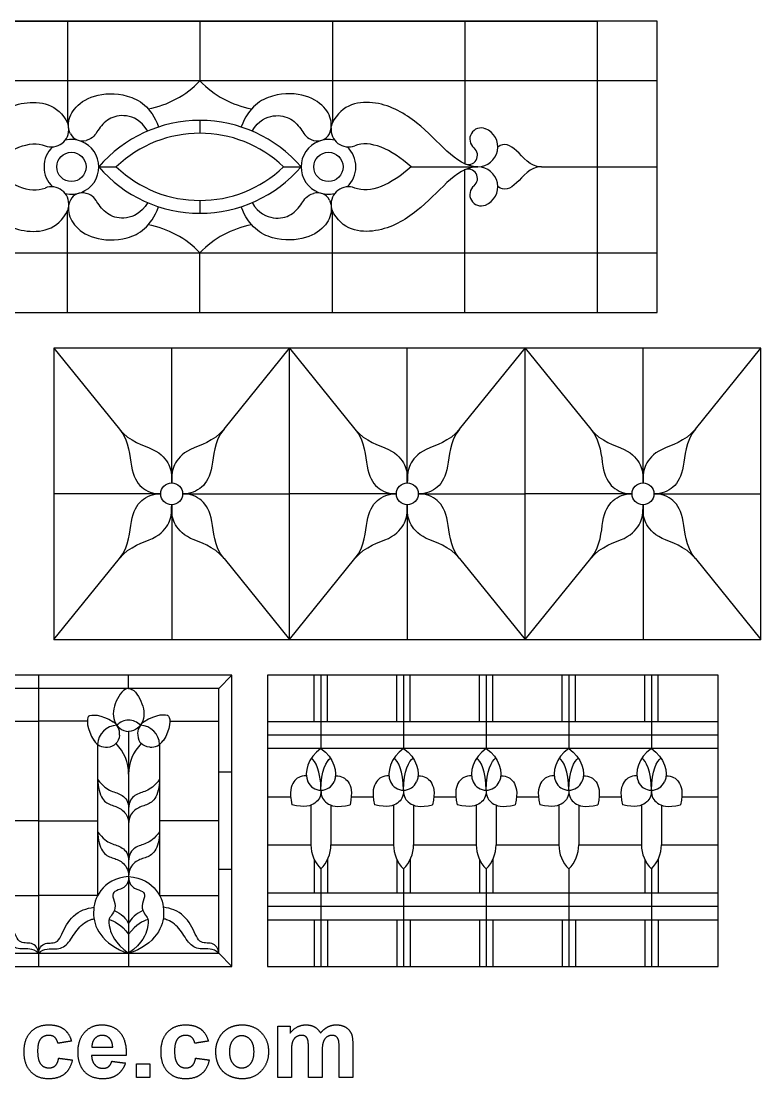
# Model space of a CAD drawing. Header units: millimetres. Extents: x -150 to 141, y -141 to 148.
# Drawn here: x 36.8 to 140.8, y -138.2 to 10.5 of the extents above; entities that cross this region are included whole.
import ezdxf

# ---------------------------------------------------------------- set-up
doc = ezdxf.new("R2010")
doc.units = ezdxf.units.MM
doc.header["$MEASUREMENT"] = 0
doc.layers.add('Layer 03', color=5, linetype='Continuous')

msp = doc.modelspace()

# ---------------------------------------------------------------- linework, layer by layer
at = {"layer": 'Layer 03'}
for p, q in [((43.28, 10.46), (43.28, -3.84)), ((80.55, 10.46), (80.55, -3.84)), ((99.18, 10.46), (99.18, -9.57)), ((117.81, -30.51), (117.81, 10.46)), ((126.2, 2.06), (-2.37, 2.06)), ((99.18, -30.51), (99.18, -10.36)), ((43.28, -30.51), (43.28, -16.22)), ((80.55, -30.51), (80.55, -16.22)), ((-2.37, -22.12), (126.2, -22.12)), ((41.36, -35.51), (41.36, -76.48)), ((140.8, -35.51), (41.36, -35.51)), ((140.8, -76.48), (140.8, -35.51)), ((41.36, -76.48), (140.8, -76.48)), ((66.42, -81.48), (-13.36, -81.48)), ((39.21, -81.48), (39.21, -122.45)), ((66.42, -122.45), (66.42, -81.48)), ((78.93, -81.48), (78.93, -91.8)), ((125.41, -81.48), (125.41, -91.8)), ((64.56, -83.34), (-11.5, -83.34)), ((64.56, -120.59), (64.56, -83.34)), ((134.79, -88.06), (71.42, -88.06)), ((51.88, -89.39), (51.88, -122.45)), ((134.79, -89.93), (71.42, -89.93)), ((47.53, -91.23), (47.53, -112.46)), ((56.24, -91.23), (56.24, -112.46)), ((134.79, -91.8), (71.42, -91.8)), ((83.2, -98.58), (86.28, -98.58)), ((94.82, -98.58), (97.9, -98.58)), ((106.44, -98.58), (109.52, -98.58)), ((118.06, -98.58), (121.14, -98.58)), ((129.68, -98.58), (134.79, -98.58)), ((71.42, -105.36), (77.53, -105.36)), ((80.34, -105.36), (89.15, -105.36)), ((91.96, -105.36), (100.77, -105.36)), ((103.58, -105.36), (112.39, -105.36)), ((115.2, -105.36), (124.01, -105.36)), ((126.82, -105.36), (134.79, -105.36)), ((78, -107.42), (78, -112.13)), ((79.87, -107.42), (79.87, -112.13)), ((89.62, -107.42), (89.62, -112.13)), ((91.49, -107.42), (91.49, -112.13)), ((101.24, -107.42), (101.24, -112.13)), ((103.11, -107.42), (103.11, -112.13)), ((124.48, -107.42), (124.48, -112.13)), ((126.35, -107.42), (126.35, -112.13)), ((78.93, -108.73), (78.93, -122.45)), ((125.41, -108.73), (125.41, -122.45)), ((134.79, -112.13), (71.42, -112.13)), ((134.79, -114), (71.42, -114)), ((71.42, -115.87), (134.79, -115.87)), ((78, -115.87), (78, -122.45)), ((79.87, -115.87), (79.87, -122.45)), ((89.62, -115.87), (89.62, -122.45)), ((91.49, -115.87), (91.49, -122.45)), ((101.24, -115.87), (101.24, -122.45)), ((103.11, -115.87), (103.11, -122.45)), ((112.86, -115.87), (112.86, -122.45)), ((114.73, -115.87), (114.73, -122.45)), ((124.48, -115.87), (124.48, -122.45)), ((126.35, -115.87), (126.35, -122.45)), ((-11.5, -120.59), (64.56, -120.59)), ((-13.36, -122.45), (66.42, -122.45))]:
    msp.add_line(p, q, dxfattribs=at)
for points in [[(-2.37, -30.51), (126.2, -30.51), (126.2, 10.46), (-2.37, 10.46)], [(71.42, -122.45), (134.79, -122.45), (134.79, -81.48), (71.42, -81.48)]]:
    msp.add_lwpolyline(points, close=True, dxfattribs=at)
for points in [[(6.02, 10.46), (117.81, 10.46)], [(61.91, 10.46), (61.91, 2.06)], [(61.91, -3.5), (61.91, -5.3)], [(47.69, -10.03), (50.16, -10.03)], [(73.67, -10.03), (76.14, -10.03)], [(91.6, -10.03), (101.02, -10.03)], [(109.94, -10.03), (117.81, -10.03)], [(117.81, -10.03), (126.2, -10.03)], [(61.91, -14.76), (61.91, -16.55)], [(61.91, -30.51), (61.91, -22.12)], [(41.36, -35.51), (50.58, -46.9)], [(57.94, -54.46), (57.94, -35.51)], [(65.3, -46.9), (74.51, -35.51)], [(74.51, -35.51), (83.72, -46.9)], [(74.51, -76.48), (74.51, -35.51)], [(91.08, -54.46), (91.08, -35.51)], [(98.44, -46.9), (107.65, -35.51)], [(107.65, -35.51), (116.87, -46.9)], [(107.65, -76.48), (107.65, -35.51)], [(124.23, -54.46), (124.23, -35.51)], [(131.59, -46.9), (140.8, -35.51)], [(56.4, -56), (41.36, -56)], [(59.47, -56), (74.51, -56)], [(89.55, -56), (74.51, -56)], [(92.62, -56), (107.65, -56)], [(122.69, -56), (107.65, -56)], [(125.76, -56), (140.8, -56)], [(57.94, -57.53), (57.94, -76.48)], [(91.08, -57.53), (91.08, -76.48)], [(124.23, -57.53), (124.23, -76.48)], [(41.36, -76.48), (50.58, -65.09)], [(65.3, -65.09), (74.51, -76.48)], [(74.51, -76.48), (83.72, -65.09)], [(98.44, -65.09), (107.65, -76.48)], [(107.65, -76.48), (116.87, -65.09)], [(131.59, -65.09), (140.8, -76.48)], [(51.88, -83.34), (51.88, -81.48)], [(64.56, -83.34), (66.42, -81.48)], [(78, -88.06), (78, -81.48)], [(79.87, -88.06), (79.87, -81.48)], [(89.62, -88.06), (89.62, -81.48)], [(90.55, -81.48), (90.55, -91.8)], [(91.49, -88.06), (91.49, -81.48)], [(101.24, -88.06), (101.24, -81.48)], [(102.17, -81.48), (102.17, -91.8)], [(103.11, -88.06), (103.11, -81.48)], [(112.86, -88.06), (112.86, -81.48)], [(113.79, -81.48), (113.79, -91.8)], [(114.73, -88.06), (114.73, -81.48)], [(124.48, -88.06), (124.48, -81.48)], [(126.35, -88.06), (126.35, -81.48)], [(32.33, -87.97), (39.21, -87.97)], [(46.09, -87.97), (39.21, -87.97)], [(57.68, -87.97), (64.56, -87.97)], [(66.42, -95.14), (64.56, -95.14)], [(71.42, -98.58), (74.66, -98.58)], [(77.53, -99.76), (77.53, -105.36)], [(80.34, -99.76), (80.34, -105.36)], [(89.15, -99.76), (89.15, -105.36)], [(91.96, -99.76), (91.96, -105.36)], [(100.77, -99.76), (100.77, -105.36)], [(103.58, -99.76), (103.58, -105.36)], [(112.39, -99.76), (112.39, -105.36)], [(115.2, -99.76), (115.2, -105.36)], [(124.01, -99.76), (124.01, -105.36)], [(126.82, -99.76), (126.82, -105.36)], [(39.21, -101.97), (30.89, -101.97)], [(39.21, -101.97), (47.53, -101.97)], [(64.56, -101.97), (56.24, -101.97)], [(66.42, -108.8), (64.56, -108.8)], [(90.55, -108.73), (90.55, -122.45)], [(102.17, -108.73), (102.17, -122.45)], [(113.79, -108.73), (113.79, -122.45)], [(30.89, -112.46), (39.21, -112.46)], [(47.53, -112.46), (39.21, -112.46)], [(56.24, -112.46), (64.56, -112.46)], [(64.56, -120.59), (66.42, -122.45)]]:
    msp.add_lwpolyline(points, dxfattribs=at)
for centre, radius in [((43.84, -10.03), 2.06), ((79.99, -10.03), 2.06), ((57.94, -56), 1.54), ((91.08, -56), 1.54), ((124.23, -56), 1.54)]:
    msp.add_circle(centre, radius, dxfattribs=at)
for centre, radius, start, end in [((52.24, 11.24), 13.33, 280.3946, 316.5165), ((71.59, 11.24), 13.33, 223.4835, 259.6054), ((42.34, -4.42), 1.1, 3.1813, 25.7401), ((61.91, -22.28), 18.78, 40.738, 139.262), ((81.49, -4.42), 1.1, 154.2599, 176.8187), ((41.04, -4.79), 2.43, 248.3862, 6.2456), ((45.38, -4.5), 1.89, 207.4853, 286.8738), ((61.91, -22.28), 16.98, 46.1862, 133.8138), ((78.45, -4.5), 1.89, 253.1262, 332.5147), ((82.79, -4.79), 2.43, 173.7544, 291.6138), ((101.46, -6.14), 1.59, 68.1552, 231.1377), ((101.02, -7.24), 2.78, 270, 68.1546), ((43.84, -10.03), 3.85, 133.172, 226.828), ((43.84, -10.03), 3.85, 256.9196, 103.0804), ((79.99, -10.03), 3.85, 76.9196, 283.0804), ((79.99, -10.03), 3.85, 313.172, 46.828), ((99.64, -8.39), 1.31, 244.6739, 51.1377), ((61.91, 2.23), 18.78, 220.738, 319.262), ((61.91, 2.23), 16.98, 226.1862, 313.8138), ((99.64, -11.66), 1.31, 308.8623, 115.3261), ((101.02, -12.81), 2.78, 291.8454, 90), ((41.04, -15.26), 2.43, 353.7544, 111.6138), ((82.79, -15.26), 2.43, 68.3862, 186.2456), ((101.46, -13.92), 1.59, 128.8623, 291.8448), ((45.38, -15.56), 1.89, 73.1262, 152.5147), ((78.45, -15.56), 1.89, 27.4853, 106.8738), ((42.34, -15.64), 1.1, 334.2599, 356.8187), ((81.49, -15.64), 1.1, 183.1813, 205.7401), ((52.24, -31.29), 13.33, 43.4835, 79.6054), ((71.59, -31.29), 13.33, 100.3946, 136.5165), ((50.3, -91.3), 2.77, 91.4019, 178.5981), ((48.59, -89.73), 2.03, 354.7891, 57.0605), ((51.88, -90.06), 2.25, 90, 137.3209), ((51.88, -90.06), 2.25, 42.6791, 90), ((55.18, -89.73), 2.03, 122.9395, 185.2109), ((53.47, -91.3), 2.77, 1.4019, 88.5981), ((48.73, -89.59), 2.03, 212.9395, 275.2109), ((55.04, -89.59), 2.03, 264.7891, 327.0605), ((45.82, -95.4), 6.07, 0.0004, 44.9996), ((57.95, -95.4), 6.07, 135.0004, 179.9996), ((78.93, -95.65), 2.02, 204.1035, 335.8965), ((90.55, -95.65), 2.02, 204.1035, 335.8965), ((102.17, -95.65), 2.02, 204.1035, 335.8965), ((113.79, -95.65), 2.02, 204.1035, 335.8965), ((125.41, -95.65), 2.02, 204.1035, 335.8965), ((82.28, -105.36), 4.75, 180, 225.1978), ((75.58, -105.36), 4.75, 314.8022, 0), ((93.9, -105.36), 4.75, 180, 225.1978), ((87.2, -105.36), 4.75, 314.8022, 0), ((105.52, -105.36), 4.75, 180, 225.1978), ((98.82, -105.36), 4.75, 314.8022, 0), ((117.14, -105.36), 4.75, 180, 225.1978), ((110.44, -105.36), 4.75, 314.8022, 0), ((128.76, -105.36), 4.75, 180, 225.1978), ((122.06, -105.36), 4.75, 314.8022, 0)]:
    msp.add_arc(centre, radius, start, end, dxfattribs=at)
for points, knots in [([(43.7, -5.37), (43.51, -5), (43.3, -3.77), (43.94, -1.87), (46.71, 0.24), (51.7, 0.48), (55.02, -1.55), (56.11, -4.42)], [1.695184, 1.695184, 1.695184, 1.695184, 3.390369, 6.780737, 10.171106, 13.561474, 16.951843, 16.951843, 16.951843, 16.951843]), ([(80.13, -5.37), (80.32, -5), (80.53, -3.77), (79.89, -1.87), (77.12, 0.24), (72.13, 0.48), (68.81, -1.55), (67.72, -4.42)], [1.695184, 1.695184, 1.695184, 1.695184, 3.390369, 6.780737, 10.171106, 13.561474, 16.951843, 16.951843, 16.951843, 16.951843]), ([(22.81, -10.03), (24.5, -10.03), (27.18, -8.04), (31.17, -3.67), (36.8, -0.33), (41.96, -1.09), (43.33, -3.94)], [0, 0, 0, 0, 5.190796, 10.381592, 15.572388, 20.634454, 20.634454, 20.634454, 20.634454]), ([(101.02, -10.03), (99.33, -10.03), (96.65, -8.04), (92.66, -3.67), (87.02, -0.33), (81.87, -1.09), (80.49, -3.94)], [0, 0, 0, 0, 5.190796, 10.381592, 15.572388, 20.634454, 20.634454, 20.634454, 20.634454]), ([(54.58, -5), (53.65, -3.47), (51.45, -2.53), (48.96, -3.14), (47.58, -4.77), (46.91, -6.01), (45.93, -6.31)], [0, 0, 0, 0, 2.43603, 4.87206, 7.30809, 9.344429, 9.344429, 9.344429, 9.344429]), ([(69.25, -5), (70.18, -3.47), (72.37, -2.53), (74.86, -3.14), (76.25, -4.77), (76.92, -6.01), (77.9, -6.31)], [0, 0, 0, 0, 2.43603, 4.87206, 7.30809, 9.344429, 9.344429, 9.344429, 9.344429]), ([(22.81, -10.03), (24.5, -10.03), (27.18, -12.02), (31.17, -16.38), (36.8, -19.73), (41.96, -18.96), (43.33, -16.11)], [0, 0, 0, 0, 5.190796, 10.381592, 15.572388, 20.634454, 20.634454, 20.634454, 20.634454]), ([(101.02, -10.03), (99.33, -10.03), (96.65, -12.02), (92.66, -16.38), (87.02, -19.73), (81.87, -18.96), (80.49, -16.11)], [0, 0, 0, 0, 5.190796, 10.381592, 15.572388, 20.634454, 20.634454, 20.634454, 20.634454]), ([(43.7, -14.69), (43.51, -15.05), (43.3, -16.28), (43.94, -18.19), (46.71, -20.29), (51.7, -20.53), (55.02, -18.51), (56.11, -15.63)], [1.695184, 1.695184, 1.695184, 1.695184, 3.390369, 6.780737, 10.171106, 13.561474, 16.951843, 16.951843, 16.951843, 16.951843]), ([(54.58, -15.06), (53.65, -16.58), (51.45, -17.53), (48.96, -16.92), (47.58, -15.28), (46.91, -14.05), (45.93, -13.75)], [0, 0, 0, 0, 2.43603, 4.87206, 7.30809, 9.344429, 9.344429, 9.344429, 9.344429]), ([(80.13, -14.69), (80.32, -15.05), (80.53, -16.28), (79.89, -18.19), (77.12, -20.29), (72.13, -20.53), (68.81, -18.51), (67.72, -15.63)], [1.695184, 1.695184, 1.695184, 1.695184, 3.390369, 6.780737, 10.171106, 13.561474, 16.951843, 16.951843, 16.951843, 16.951843]), ([(69.25, -15.06), (70.18, -16.58), (72.37, -17.53), (74.86, -16.92), (76.25, -15.28), (76.92, -14.05), (77.9, -13.75)], [0, 0, 0, 0, 2.43603, 4.87206, 7.30809, 9.344429, 9.344429, 9.344429, 9.344429]), ([(76.89, -95.65), (75.99, -95.65), (74.99, -96.26), (74.44, -97.87), (74.85, -99.73)], [0.035274, 0.035274, 0.035274, 0.035274, 3.054281, 6.108563, 6.108563, 6.108563, 6.108563]), ([(80.98, -95.65), (81.88, -95.65), (82.87, -96.26), (83.43, -97.87), (83.02, -99.73)], [0.035274, 0.035274, 0.035274, 0.035274, 3.054281, 6.108563, 6.108563, 6.108563, 6.108563]), ([(88.5, -95.65), (87.61, -95.65), (86.61, -96.26), (86.05, -97.87), (86.47, -99.73)], [0.035274, 0.035274, 0.035274, 0.035274, 3.054281, 6.108563, 6.108563, 6.108563, 6.108563]), ([(92.6, -95.65), (93.5, -95.65), (94.49, -96.26), (95.05, -97.87), (94.64, -99.73)], [0.035274, 0.035274, 0.035274, 0.035274, 3.054281, 6.108563, 6.108563, 6.108563, 6.108563]), ([(100.12, -95.65), (99.23, -95.65), (98.23, -96.26), (97.67, -97.87), (98.09, -99.73)], [0.035274, 0.035274, 0.035274, 0.035274, 3.054281, 6.108563, 6.108563, 6.108563, 6.108563]), ([(104.22, -95.65), (105.12, -95.65), (106.11, -96.26), (106.67, -97.87), (106.26, -99.73)], [0.035274, 0.035274, 0.035274, 0.035274, 3.054281, 6.108563, 6.108563, 6.108563, 6.108563]), ([(111.74, -95.65), (110.85, -95.65), (109.85, -96.26), (109.29, -97.87), (109.71, -99.73)], [0.035274, 0.035274, 0.035274, 0.035274, 3.054281, 6.108563, 6.108563, 6.108563, 6.108563]), ([(115.84, -95.65), (116.74, -95.65), (117.73, -96.26), (118.29, -97.87), (117.88, -99.73)], [0.035274, 0.035274, 0.035274, 0.035274, 3.054281, 6.108563, 6.108563, 6.108563, 6.108563]), ([(123.36, -95.65), (122.47, -95.65), (121.47, -96.26), (120.91, -97.87), (121.33, -99.73)], [0.035274, 0.035274, 0.035274, 0.035274, 3.054281, 6.108563, 6.108563, 6.108563, 6.108563]), ([(127.46, -95.65), (128.35, -95.65), (129.35, -96.26), (129.91, -97.87), (129.5, -99.73)], [0.035274, 0.035274, 0.035274, 0.035274, 3.054281, 6.108563, 6.108563, 6.108563, 6.108563]), ([(39.21, -120.59), (39.21, -119.94), (38.33, -118.84), (36.36, -119.5), (35.47, -116.43), (33.63, -114.6), (31.95, -114.18), (31.41, -114.12)], [0, 0, 0, 0, 1.95358, 3.907159, 5.860739, 7.814318, 8.658572, 8.658572, 8.658572, 8.658572]), ([(39.21, -120.59), (39.21, -119.94), (40.09, -118.84), (42.05, -119.5), (42.94, -116.43), (44.78, -114.6), (46.47, -114.18), (47, -114.12)], [0, 0, 0, 0, 1.95358, 3.907159, 5.860739, 7.814318, 8.658572, 8.658572, 8.658572, 8.658572]), ([(64.56, -120.59), (64.56, -119.94), (63.68, -118.84), (61.72, -119.5), (60.82, -116.43), (58.99, -114.6), (57.3, -114.18), (56.77, -114.12)], [0, 0, 0, 0, 1.95358, 3.907159, 5.860739, 7.814318, 8.658572, 8.658572, 8.658572, 8.658572]), ([(39.21, -120.59), (38.41, -119.79), (36.7, -120.2), (35.06, -119.49), (33.9, -117.22), (32.51, -116.04), (31.62, -115.78), (31.4, -115.74)], [0, 0, 0, 0, 1.441609, 2.883218, 4.324827, 5.766436, 6.20168, 6.20168, 6.20168, 6.20168]), ([(39.21, -120.59), (40.01, -119.79), (41.72, -120.2), (43.36, -119.49), (44.52, -117.22), (45.9, -116.04), (46.8, -115.78), (47.01, -115.74)], [0, 0, 0, 0, 1.441609, 2.883218, 4.324827, 5.766436, 6.20168, 6.20168, 6.20168, 6.20168]), ([(64.56, -120.59), (63.76, -119.79), (62.05, -120.2), (60.41, -119.49), (59.25, -117.22), (57.87, -116.04), (56.97, -115.78), (56.75, -115.74)], [0, 0, 0, 0, 1.441609, 2.883218, 4.324827, 5.766436, 6.20168, 6.20168, 6.20168, 6.20168])]:
    msp.add_open_spline(points, degree=3, knots=knots, dxfattribs=at)
for points, degree in [([(32.23, -10.03), (34.98, -7.48), (38.04, -6.22), (40.14, -7.05)], 3), ([(91.6, -10.03), (88.85, -7.48), (85.79, -6.22), (83.69, -7.05)], 3), ([(109.94, -10.03), (108.3, -10.03), (106.38, -7.26), (104.74, -6.57), (103.8, -7.24)], 3), ([(32.23, -10.03), (34.98, -12.57), (38.04, -13.83), (40.14, -13)], 3), ([(91.6, -10.03), (88.85, -12.57), (85.79, -13.83), (83.69, -13)], 3), ([(109.94, -10.03), (108.3, -10.03), (106.38, -12.79), (104.74, -13.49), (103.8, -12.81)], 3), ([(50.58, -46.9), (52.04, -48.7), (52.04, -52.68), (53.54, -55.31), (55.29, -56), (56.4, -56)], 3), ([(50.58, -46.9), (52.04, -48.7), (55.92, -49.54), (57.81, -52.01), (57.94, -53.24), (57.94, -54.46)], 3), ([(65.3, -46.9), (63.84, -48.7), (59.95, -49.54), (58.07, -52.01), (57.94, -53.24), (57.94, -54.46)], 3), ([(65.3, -46.9), (63.84, -48.7), (63.84, -52.68), (62.33, -55.31), (60.59, -56), (59.47, -56)], 3), ([(83.72, -46.9), (85.18, -48.7), (89.07, -49.54), (90.95, -52.01), (91.08, -53.24), (91.08, -54.46)], 3), ([(83.72, -46.9), (85.18, -48.7), (85.18, -52.68), (86.68, -55.31), (88.43, -56), (89.55, -56)], 3), ([(98.44, -46.9), (96.98, -48.7), (93.09, -49.54), (91.21, -52.01), (91.08, -53.24), (91.08, -54.46)], 3), ([(98.44, -46.9), (96.98, -48.7), (96.98, -52.68), (95.48, -55.31), (93.73, -56), (92.62, -56)], 3), ([(116.87, -46.9), (118.33, -48.7), (122.21, -49.54), (124.1, -52.01), (124.23, -53.24), (124.23, -54.46)], 3), ([(116.87, -46.9), (118.33, -48.7), (118.33, -52.68), (119.83, -55.31), (121.58, -56), (122.69, -56)], 3), ([(131.59, -46.9), (130.13, -48.7), (126.24, -49.54), (124.36, -52.01), (124.23, -53.24), (124.23, -54.46)], 3), ([(131.59, -46.9), (130.13, -48.7), (130.13, -52.68), (128.62, -55.31), (126.88, -56), (125.76, -56)], 3), ([(50.58, -65.09), (52.04, -63.29), (52.04, -59.32), (53.54, -56.69), (55.29, -56), (56.4, -56)], 3), ([(65.3, -65.09), (63.84, -63.29), (63.84, -59.32), (62.33, -56.69), (60.59, -56), (59.47, -56)], 3), ([(83.72, -65.09), (85.18, -63.29), (85.18, -59.32), (86.68, -56.69), (88.43, -56), (89.55, -56)], 3), ([(98.44, -65.09), (96.98, -63.29), (96.98, -59.32), (95.48, -56.69), (93.73, -56), (92.62, -56)], 3), ([(116.87, -65.09), (118.33, -63.29), (118.33, -59.32), (119.83, -56.69), (121.58, -56), (122.69, -56)], 3), ([(131.59, -65.09), (130.13, -63.29), (130.13, -59.32), (128.62, -56.69), (126.88, -56), (125.76, -56)], 3), ([(50.58, -65.09), (52.04, -63.29), (55.92, -62.46), (57.81, -59.99), (57.94, -58.75), (57.94, -57.53)], 3), ([(65.3, -65.09), (63.84, -63.29), (59.95, -62.46), (58.07, -59.99), (57.94, -58.75), (57.94, -57.53)], 3), ([(83.72, -65.09), (85.18, -63.29), (89.07, -62.46), (90.95, -59.99), (91.08, -58.75), (91.08, -57.53)], 3), ([(98.44, -65.09), (96.98, -63.29), (93.09, -62.46), (91.21, -59.99), (91.08, -58.75), (91.08, -57.53)], 3), ([(116.87, -65.09), (118.33, -63.29), (122.21, -62.46), (124.1, -59.99), (124.23, -58.75), (124.23, -57.53)], 3), ([(131.59, -65.09), (130.13, -63.29), (126.24, -62.46), (124.36, -59.99), (124.23, -58.75), (124.23, -57.53)], 3), ([(51.88, -83.34), (51.26, -83.34), (49.86, -85.1), (49.47, -88.06), (50.91, -89.39), (51.88, -89.39)], 3), ([(51.88, -83.34), (52.51, -83.34), (53.91, -85.1), (54.3, -88.06), (52.86, -89.39), (51.88, -89.39)], 3), ([(46.26, -87.27), (45.95, -87.58), (45.96, -89.06), (47.02, -90.7)], 3), ([(46.26, -87.27), (46.58, -86.95), (48.06, -86.97), (49.69, -88.03)], 3), ([(57.5, -87.27), (57.19, -86.95), (55.71, -86.97), (54.08, -88.03)], 3), ([(57.5, -87.27), (57.82, -87.58), (57.81, -89.06), (56.75, -90.7)], 3), ([(50.61, -89.92), (50.57, -90.43), (50.35, -90.87), (50.11, -91.11)], 3), ([(53.16, -89.92), (53.2, -90.43), (53.42, -90.87), (53.66, -91.11)], 3), ([(48.91, -91.61), (49.43, -91.57), (49.87, -91.35), (50.11, -91.11)], 3), ([(54.86, -91.61), (54.34, -91.57), (53.9, -91.35), (53.66, -91.11)], 3), ([(78.93, -91.8), (77.09, -93.1), (76.51, -95.16), (77.09, -96.47)], 3), ([(78.93, -91.8), (80.78, -93.1), (81.36, -95.16), (80.78, -96.47)], 3), ([(90.55, -91.8), (88.71, -93.1), (88.13, -95.16), (88.71, -96.47)], 3), ([(90.55, -91.8), (92.4, -93.1), (92.98, -95.16), (92.39, -96.47)], 3), ([(102.17, -91.8), (100.33, -93.1), (99.74, -95.16), (100.33, -96.47)], 3), ([(102.17, -91.8), (104.02, -93.1), (104.6, -95.16), (104.01, -96.47)], 3), ([(113.79, -91.8), (111.95, -93.1), (111.36, -95.16), (111.95, -96.47)], 3), ([(113.79, -91.8), (115.64, -93.1), (116.22, -95.16), (115.63, -96.47)], 3), ([(125.41, -91.8), (123.57, -93.1), (122.98, -95.16), (123.57, -96.47)], 3), ([(125.41, -91.8), (127.26, -93.1), (127.84, -95.16), (127.25, -96.47)], 3), ([(78.93, -97.66), (78.93, -94.91), (78.13, -93.54), (77.61, -93.14)], 3), ([(78.93, -97.66), (78.93, -94.91), (79.74, -93.54), (80.26, -93.14)], 3), ([(90.55, -97.66), (90.55, -94.91), (89.75, -93.54), (89.23, -93.14)], 3), ([(90.55, -97.66), (90.55, -94.91), (91.36, -93.54), (91.88, -93.14)], 3), ([(102.17, -97.66), (102.17, -94.91), (101.37, -93.54), (100.85, -93.14)], 3), ([(102.17, -97.66), (102.17, -94.91), (102.98, -93.54), (103.5, -93.14)], 3), ([(113.79, -97.66), (113.79, -94.91), (112.99, -93.54), (112.47, -93.14)], 3), ([(113.79, -97.66), (113.79, -94.91), (114.6, -93.54), (115.12, -93.14)], 3), ([(125.41, -97.66), (125.41, -94.91), (124.61, -93.54), (124.09, -93.14)], 3), ([(125.41, -97.66), (125.41, -94.91), (126.22, -93.54), (126.74, -93.14)], 3), ([(47.53, -96.12), (47.53, -97.23), (48.1, -99.21), (49.56, -99.8), (51.02, -100.24), (51.88, -101.4), (51.88, -102.43)], 3), ([(47.53, -96.12), (48.26, -97.12), (49.42, -97.88), (51.05, -98.21), (51.88, -99.26), (51.88, -100.26)], 3), ([(56.24, -96.12), (55.51, -97.12), (54.35, -97.88), (52.72, -98.21), (51.88, -99.26), (51.88, -100.26)], 3), ([(56.24, -96.12), (56.24, -97.23), (55.67, -99.21), (54.21, -99.8), (52.75, -100.24), (51.88, -101.4), (51.88, -102.43)], 3), ([(78.93, -97.66), (78.93, -98.58), (78.33, -99.58), (76.71, -100.15), (74.85, -99.73)], 3), ([(78.93, -97.66), (78.93, -98.58), (79.54, -99.58), (81.16, -100.15), (83.02, -99.73)], 3), ([(90.55, -97.66), (90.55, -98.58), (89.95, -99.58), (88.33, -100.15), (86.47, -99.73)], 3), ([(90.55, -97.66), (90.55, -98.58), (91.16, -99.58), (92.78, -100.15), (94.64, -99.73)], 3), ([(102.17, -97.66), (102.17, -98.58), (101.57, -99.58), (99.95, -100.15), (98.09, -99.73)], 3), ([(102.17, -97.66), (102.17, -98.58), (102.78, -99.58), (104.4, -100.15), (106.26, -99.73)], 3), ([(113.79, -97.66), (113.79, -98.58), (113.19, -99.58), (111.57, -100.15), (109.71, -99.73)], 3), ([(113.79, -97.66), (113.79, -98.58), (114.39, -99.58), (116.02, -100.15), (117.88, -99.73)], 3), ([(125.41, -97.66), (125.41, -98.58), (124.81, -99.58), (123.18, -100.15), (121.33, -99.73)], 3), ([(125.41, -97.66), (125.41, -98.58), (126.01, -99.58), (127.64, -100.15), (129.5, -99.73)], 3), ([(47.53, -103.5), (47.53, -104.61), (48.1, -106.58), (49.56, -107.18), (51.02, -107.61), (51.88, -108.77), (51.88, -109.8)], 3), ([(47.53, -103.5), (48.26, -104.5), (49.42, -105.26), (51.05, -105.58), (51.88, -106.64), (51.88, -107.64)], 3), ([(56.24, -103.5), (55.51, -104.5), (54.35, -105.26), (52.72, -105.58), (51.88, -106.64), (51.88, -107.64)], 3), ([(56.24, -103.5), (56.24, -104.61), (55.67, -106.58), (54.21, -107.18), (52.75, -107.61), (51.88, -108.77), (51.88, -109.8)], 3), ([(51.88, -109.8), (50.02, -109.9), (47.48, -111.67), (46.71, -114.87), (47.42, -117.92), (50.04, -120.06), (51.88, -120.59)], 3), ([(51.88, -109.8), (51.88, -110.81), (51.03, -111.55), (49.78, -111.84), (49.52, -112.51), (50.18, -113.98), (49.63, -115.12), (49.08, -115.67), (49.08, -116.81), (49.85, -119.06), (51.88, -120.59)], 3), ([(51.88, -109.8), (53.75, -109.9), (56.29, -111.67), (57.06, -114.87), (56.35, -117.92), (53.73, -120.06), (51.88, -120.59)], 3), ([(51.88, -109.8), (51.88, -110.81), (52.74, -111.55), (53.99, -111.84), (54.25, -112.51), (53.59, -113.98), (54.14, -115.12), (54.69, -115.67), (54.69, -116.81), (53.92, -119.06), (51.88, -120.59)], 3), ([(49.15, -115.85), (49.91, -116.05), (50.79, -116.51), (51.88, -117.9)], 3), ([(49.87, -114.57), (50.81, -115), (51.6, -115.7), (51.88, -116.45)], 3), ([(53.9, -114.57), (52.96, -115), (52.17, -115.7), (51.88, -116.45)], 3), ([(54.62, -115.85), (53.86, -116.05), (52.98, -116.51), (51.88, -117.9)], 3), ([(38.12, -131.65), (39.05, -130.65), (40.65, -130.65)], 2), ([(40.65, -130.65), (41.96, -130.65), (42.73, -131.21)], 2), ([(45.72, -131.67), (46.66, -130.65), (48.1, -130.65)], 2), ([(48.1, -130.65), (49.73, -130.65), (50.66, -131.71)], 2), ([(57.38, -131.65), (58.31, -130.65), (59.91, -130.65)], 2), ([(59.91, -130.65), (61.22, -130.65), (61.99, -131.21)], 2), ([(65.94, -131.12), (66.8, -130.65), (67.85, -130.65)], 2), ([(67.85, -130.65), (69.48, -130.65), (70.52, -131.72)], 2), ([(72.86, -130.83), (73.72, -130.83), (74.59, -130.83)], 2), ([(72.86, -138.06), (72.86, -134.44), (72.86, -130.83)], 2), ([(74.59, -131.81), (75.53, -130.65), (76.83, -130.65)], 2), ([(74.59, -130.83), (74.59, -131.32), (74.59, -131.81)], 2), ([(76.83, -130.65), (77.52, -130.65), (78.03, -130.94)], 2), ([(79.89, -130.94), (80.44, -130.65), (81.06, -130.65)], 2), ([(81.06, -130.65), (81.85, -130.65), (82.4, -130.97)], 2), ([(37.18, -134.45), (37.18, -132.65), (38.12, -131.65)], 2), ([(40.64, -132.13), (39.93, -132.13), (39.51, -132.63)], 2), ([(41.5, -132.41), (41.17, -132.13), (40.64, -132.13)], 2), ([(42.73, -131.21), (43.51, -131.78), (43.85, -132.93)], 2), ([(44.77, -134.5), (44.77, -132.69), (45.72, -131.67)], 2), ([(48.19, -132.13), (47.55, -132.13), (47.13, -132.58)], 2), ([(49.21, -132.55), (48.79, -132.13), (48.19, -132.13)], 2), ([(50.66, -131.71), (51.6, -132.78), (51.56, -134.97)], 2), ([(56.44, -134.45), (56.44, -132.65), (57.38, -131.65)], 2), ([(59.9, -132.13), (59.19, -132.13), (58.77, -132.63)], 2), ([(60.76, -132.41), (60.43, -132.13), (59.9, -132.13)], 2), ([(61.99, -131.21), (62.77, -131.78), (63.1, -132.93)], 2), ([(64.62, -132.49), (65.09, -131.59), (65.94, -131.12)], 2), ([(67.8, -132.19), (67.07, -132.19), (66.57, -132.77)], 2), ([(69.03, -132.77), (68.53, -132.19), (67.8, -132.19)], 2), ([(70.52, -131.72), (71.56, -132.79), (71.56, -134.42)], 2), ([(76.2, -132.13), (75.76, -132.13), (75.42, -132.37)], 2), ([(76.77, -132.28), (76.56, -132.13), (76.2, -132.13)], 2), ([(77.08, -132.74), (76.98, -132.43), (76.77, -132.28)], 2), ([(78.03, -130.94), (78.54, -131.23), (78.87, -131.81)], 2), ([(78.87, -131.81), (79.34, -131.23), (79.89, -130.94)], 2), ([(80.5, -132.13), (80.1, -132.13), (79.75, -132.37)], 2), ([(81.3, -132.54), (81.04, -132.13), (80.5, -132.13)], 2), ([(82.4, -130.97), (82.95, -131.3), (83.22, -131.92)], 2), ([(83.22, -131.92), (83.41, -132.39), (83.41, -133.42)], 2), ([(39.51, -132.63), (39.09, -133.13), (39.09, -134.31)], 2), ([(41.93, -133.24), (41.84, -132.69), (41.5, -132.41)], 2), ([(43.85, -132.93), (42.89, -133.09), (41.93, -133.24)], 2), ([(47.13, -132.58), (46.71, -133.03), (46.72, -133.8)], 2), ([(46.72, -133.8), (48.18, -133.8), (49.65, -133.8)], 2), ([(49.65, -133.8), (49.63, -132.98), (49.21, -132.55)], 2), ([(58.77, -132.63), (58.35, -133.13), (58.35, -134.31)], 2), ([(61.19, -133.24), (61.1, -132.69), (60.76, -132.41)], 2), ([(63.1, -132.93), (62.15, -133.09), (61.19, -133.24)], 2), ([(64.15, -134.34), (64.15, -133.38), (64.62, -132.49)], 2), ([(66.57, -132.77), (66.07, -133.35), (66.07, -134.44)], 2), ([(69.52, -134.43), (69.52, -133.35), (69.03, -132.77)], 2), ([(74.92, -133.06), (74.77, -133.5), (74.77, -134.54)], 2), ([(75.42, -132.37), (75.07, -132.61), (74.92, -133.06)], 2), ([(77.18, -134.1), (77.18, -133.04), (77.08, -132.74)], 2), ([(79.25, -133.09), (79.09, -133.57), (79.09, -134.59)], 2), ([(79.75, -132.37), (79.4, -132.62), (79.25, -133.09)], 2), ([(81.5, -133.93), (81.5, -132.85), (81.3, -132.54)], 2), ([(83.41, -133.42), (83.41, -135.74), (83.41, -138.06)], 2), ([(38.12, -137.24), (37.18, -136.23), (37.18, -134.45)], 2), ([(39.09, -134.31), (39.09, -135.62), (39.52, -136.16)], 2), ([(45.49, -137), (44.77, -136.01), (44.77, -134.5)], 2), ([(51.56, -134.97), (49.12, -134.97), (46.68, -134.97)], 2), ([(46.68, -134.97), (46.71, -135.82), (47.16, -136.29)], 2), ([(57.38, -137.24), (56.44, -136.23), (56.44, -134.45)], 2), ([(58.35, -134.31), (58.35, -135.62), (58.78, -136.16)], 2), ([(64.62, -136.47), (64.15, -135.59), (64.15, -134.34)], 2), ([(66.07, -134.44), (66.07, -135.54), (66.57, -136.12)], 2), ([(69.03, -136.12), (69.52, -135.54), (69.52, -134.43)], 2), ([(71.56, -134.42), (71.56, -136.07), (70.51, -137.16)], 2), ([(74.77, -134.54), (74.77, -136.3), (74.77, -138.06)], 2), ([(77.18, -138.06), (77.18, -136.08), (77.18, -134.1)], 2), ([(79.09, -134.59), (79.09, -136.32), (79.09, -138.06)], 2), ([(81.5, -138.06), (81.5, -135.99), (81.5, -133.93)], 2), ([(39.52, -136.16), (39.95, -136.7), (40.68, -136.7)], 2), ([(40.68, -136.7), (41.22, -136.7), (41.57, -136.39)], 2), ([(41.57, -136.39), (41.91, -136.09), (42.05, -135.34)], 2), ([(42.05, -135.34), (43.01, -135.46), (43.97, -135.59)], 2), ([(43.97, -135.59), (43.68, -136.9), (42.85, -137.57)], 2), ([(47.16, -136.29), (47.61, -136.76), (48.28, -136.76)], 2), ([(48.28, -136.76), (48.74, -136.76), (49.05, -136.53)], 2), ([(49.05, -136.53), (49.36, -136.29), (49.52, -135.77)], 2), ([(49.52, -135.77), (50.48, -135.9), (51.44, -136.02)], 2), ([(51.44, -136.02), (51.07, -137.1), (50.27, -137.67)], 2), ([(52.98, -138.06), (52.98, -137.1), (52.98, -136.14)], 2), ([(52.98, -136.14), (53.94, -136.14), (54.89, -136.14)], 2), ([(54.89, -136.14), (54.89, -137.1), (54.89, -138.06)], 2), ([(58.78, -136.16), (59.21, -136.7), (59.94, -136.7)], 2), ([(59.94, -136.7), (60.48, -136.7), (60.83, -136.39)], 2), ([(60.83, -136.39), (61.17, -136.09), (61.31, -135.34)], 2), ([(61.31, -135.34), (62.27, -135.46), (63.23, -135.59)], 2), ([(63.23, -135.59), (62.94, -136.9), (62.11, -137.57)], 2), ([(65.98, -137.79), (65.09, -137.34), (64.62, -136.47)], 2), ([(66.57, -136.12), (67.07, -136.7), (67.8, -136.7)], 2), ([(67.8, -136.7), (68.53, -136.7), (69.03, -136.12)], 2), ([(40.63, -138.24), (39.06, -138.24), (38.12, -137.24)], 2), ([(42.85, -137.57), (42.02, -138.24), (40.63, -138.24)], 2), ([(48.28, -138.24), (46.4, -138.24), (45.49, -137)], 2), ([(50.27, -137.67), (49.48, -138.24), (48.28, -138.24)], 2), ([(54.89, -138.06), (53.94, -138.06), (52.98, -138.06)], 2), ([(59.89, -138.24), (58.31, -138.24), (57.38, -137.24)], 2), ([(62.11, -137.57), (61.28, -138.24), (59.89, -138.24)], 2), ([(67.86, -138.24), (66.88, -138.24), (65.98, -137.79)], 2), ([(70.51, -137.16), (69.46, -138.24), (67.86, -138.24)], 2), ([(74.77, -138.06), (73.81, -138.06), (72.86, -138.06)], 2), ([(79.09, -138.06), (78.14, -138.06), (77.18, -138.06)], 2), ([(83.41, -138.06), (82.46, -138.06), (81.5, -138.06)], 2)]:
    msp.add_open_spline(points, degree=degree, dxfattribs=at)

doc.saveas('drawing.dxf')
